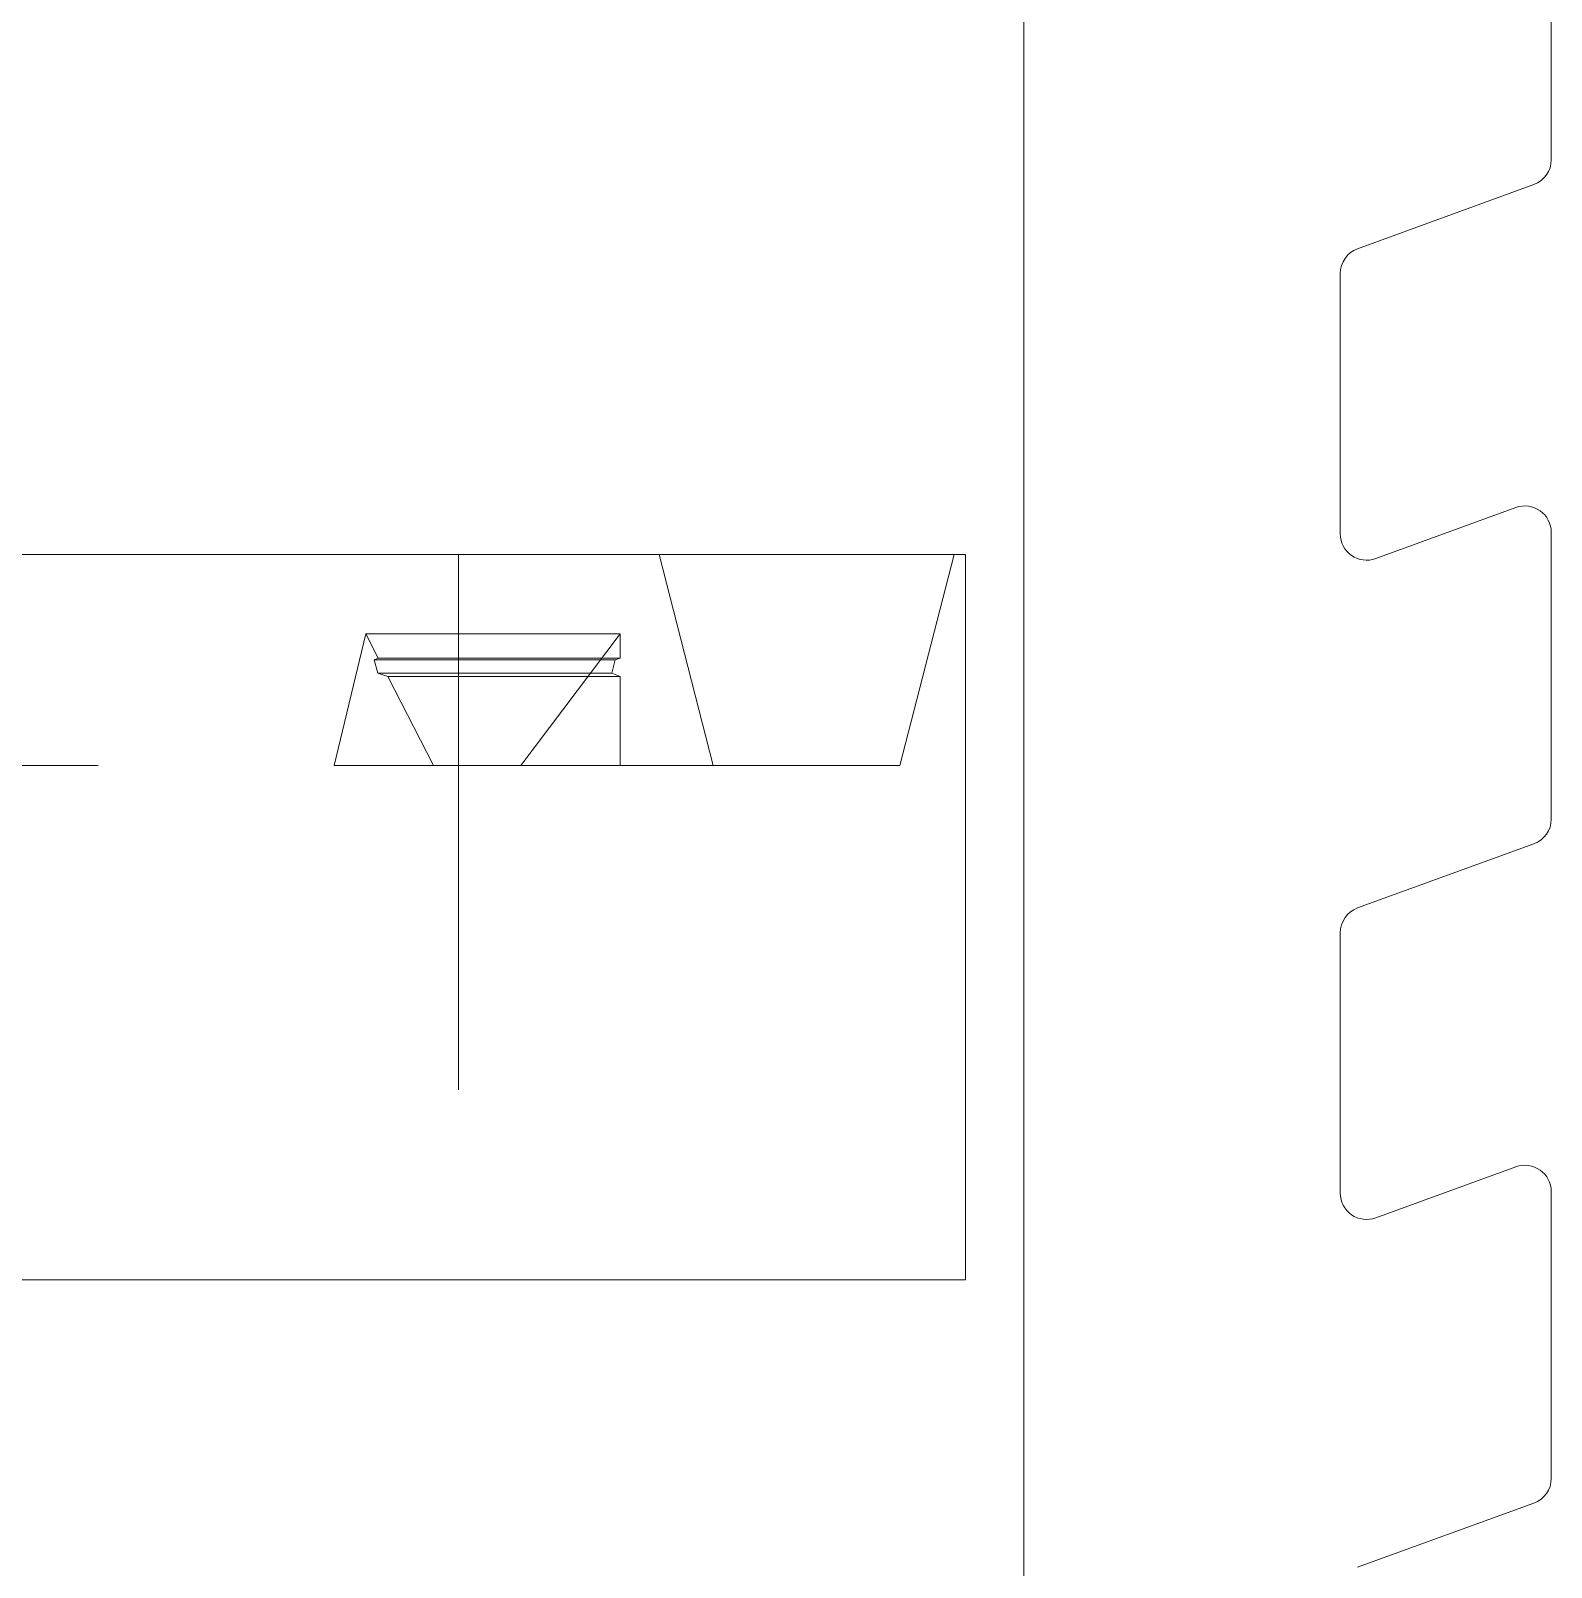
# Model space of a CAD drawing. Header units: millimetres. Extents: x 1522 to 2996, y -37 to 935.
# Drawn here: x 2550.681 to 2554.288, y 740.186 to 743.831 of the extents above; entities that cross this region are included whole.
import ezdxf

# ---------------------------------------------------------------- set-up
doc = ezdxf.new("R2010")
doc.units = ezdxf.units.MM
doc.linetypes.add('HIDDEN', pattern=[1.905, 1.27, -0.635])

# ---------------------------------------------------------------- blocks, each defined once
blk = doc.blocks.new('attachment and clamp x2')
at = {"color": 7, "linetype": 'Continuous', "lineweight": 15}
for p, q in [((1768.7692, 198.4684), (1768.7692, 184.8844)), ((1770.0206, 192.8183), (1770.0206, 193.4985)), ((1769.5612, 192.6073), (1769.9794, 192.7595)), ((1769.52, 191.9308), (1769.52, 192.5485)), ((1769.9366, 191.9931), (1769.604, 191.872)), ((1770.0206, 191.2541), (1770.0206, 191.9343)), ((1767.904, 191.8815), (1764.4087, 191.8815)), ((1767.904, 191.8815), (1768.0328, 191.3809)), ((1767.904, 191.8815), (1768.6041, 191.8815)), ((1768.4752, 191.3809), (1768.6041, 191.8815)), ((1768.6311, 191.8815), (1768.6041, 191.8815)), ((1768.6311, 191.8815), (1768.6311, 190.1608)), ((1768.0328, 191.3809), (1768.4752, 191.3809)), ((1769.5612, 191.043), (1769.9794, 191.1953)), ((1769.52, 190.3666), (1769.52, 190.9842)), ((1769.9366, 190.4288), (1769.604, 190.3078)), ((1770.0206, 189.6898), (1770.0206, 190.37)), ((1768.6311, 190.1608), (1763.1146, 190.1608)), ((1769.5612, 189.4788), (1769.9794, 189.631))]:
    blk.add_line(p, q, dxfattribs=at)
at = {"color": 7, "linetype": 'HIDDEN', "lineweight": 0}
for p, q in [((1767.4283, 191.8815), (1767.4283, 190.1608)), ((1767.1337, 191.3809), (1767.2081, 191.6938)), ((1767.2081, 191.6938), (1767.8116, 191.6938)), ((1767.2081, 191.6938), (1767.2381, 191.6355)), ((1767.8116, 191.6938), (1767.5762, 191.3809)), ((1767.8116, 191.6355), (1767.8116, 191.6938)), ((1767.2381, 191.6355), (1767.2285, 191.6315)), ((1767.2285, 191.6315), (1767.8, 191.6315)), ((1767.2285, 191.6315), (1767.2366, 191.6002)), ((1767.2381, 191.6355), (1767.8116, 191.6355)), ((1767.7919, 191.6002), (1767.8, 191.6315)), ((1767.8, 191.6315), (1767.8116, 191.6355)), ((1767.2366, 191.6002), (1767.7919, 191.6002)), ((1767.2366, 191.6002), (1767.2605, 191.592)), ((1767.2605, 191.592), (1767.8116, 191.592)), ((1767.2605, 191.592), (1767.3691, 191.3809)), ((1767.8116, 191.592), (1767.7919, 191.6002)), ((1767.8116, 191.3809), (1767.8116, 191.592)), ((1765.3039, 191.3809), (1767.1337, 191.3809)), ((1767.1337, 191.3809), (1767.3691, 191.3809)), ((1767.3691, 191.3809), (1768.0328, 191.3809))]:
    blk.add_line(p, q, dxfattribs=at)
at = {"color": 7, "linetype": 'Continuous', "lineweight": 15}
for centre, start, end in [((1769.958, 192.8183), 290, 0), ((1769.5826, 192.5485), 110, 180), ((1769.958, 191.9343), 0, 110), ((1769.5826, 191.9308), 180, 290), ((1769.958, 191.2541), 290, 0), ((1769.5826, 190.9842), 110, 180), ((1769.958, 190.37), 0, 110), ((1769.5826, 190.3666), 180, 290), ((1769.958, 189.6898), 290, 0)]:
    blk.add_arc(centre, 0.0626, start, end, dxfattribs=at)

msp = doc.modelspace()

# ---------------------------------------------------------------- block references
msp.add_blockref('attachment and clamp x2', (784.2679, 550.7068))

doc.saveas('drawing.dxf')
